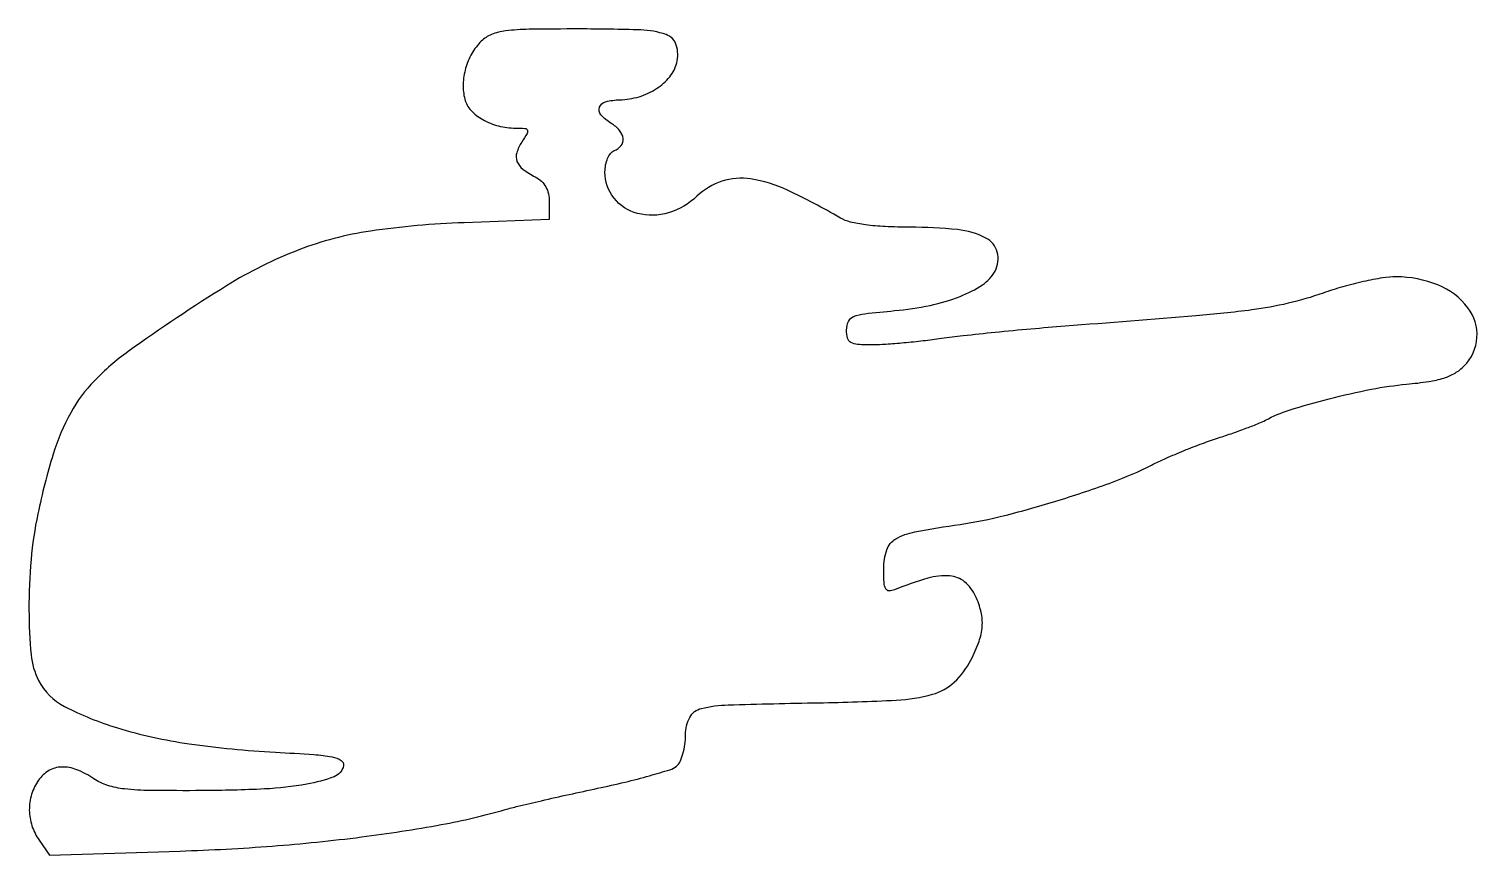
# Model space of a CAD drawing. Extents: x 0 to 234, y 0 to 133.
import ezdxf

# ---------------------------------------------------------------- set-up
doc = ezdxf.new("R2010")
doc.units = 0

msp = doc.modelspace()

# ---------------------------------------------------------------- linework, layer by layer
msp.add_lwpolyline([(73.025436, 131.025436, 0.067031), (71.509785, 129.038039, 0.060281), (70.507472, 126.6491, 0.060715), (70.108882, 124.107522, 0.070161), (70.367615, 121.671439, 0.127893), (71.34157, 119.889939, 0.074734), (73.265103, 118.375719, 0.066719), (75.801125, 117.349655, 0.062888), (78.570106, 117, -0.016986), (80.075165, 116.948856, -0.278893), (80.470631, 116.671337, -0.240054), (80.441689, 116.157465, -0.013147), (79.565508, 114.740323, 0.069069), (78.748996, 113.015439, 0.170262), (78.794705, 111.634553, 0.139069), (79.726232, 110.400871, 0.040766), (81.75, 109.11452, -0.064773), (82.745939, 108.412375, -0.07987), (83.448835, 107.521416, -0.075744), (83.861647, 106.415801, -0.051583), (84, 105.078298), (84, 102.226964), (70.25, 101.74027, 0.0274), (55.128902, 100.373123, 0.055338), (43.569961, 97.353601, 0.047755), (31.917637, 91.558424, 0.015886), (16.045115, 80.96018, 0.045815), (10.575122, 76.238933, 0.064805), (6.749114, 71.075901, 0.053683), (3.913786, 64.389286, 0.021616), (1.45056, 54.764972, 0.029787), (0.351805, 47.383992, 0.02318), (0.012084, 39.275055, 0.021973), (0.365573, 31.98031, 0.096521), (1.571129, 27.862453, 0.155468), (5.762103, 23.674139, 0.04564), (14.295531, 20.21226, 0.037765), (25.848975, 17.644622, 0.022897), (39.794286, 16.281955, -0.004297), (45.998857, 15.9079, -0.031162), (48.959777, 15.517449, -0.084893), (50.40749, 14.967904, -0.317264), (50.786331, 14.129022, -0.260548), (49.271045, 12.330067, -0.04636), (44.869306, 11.119589, -0.031885), (38.018453, 10.349309, -0.010843), (28, 10.083441, -0.003785), (19.623963, 10.106258, -0.024702), (15.423611, 10.357268, -0.050225), (12.730481, 10.929738, -0.068894), (10.5, 12, 0.051298), (7.71836, 13.45682, 0.101551), (5.276693, 13.89491, 0.126778), (3.219769, 13.30992, 0.10804), (1.556704, 11.777494, 0.078192), (0.436312, 9.4871, 0.077658), (0.06988, 6.957812, 0.076709), (0.492089, 4.410415, 0.073544), (1.664776, 2.068212), (3.329552, -0.308589), (24.414776, 0.339832, 0.011455), (39.289999, 1.138686, 0.012527), (53.674361, 2.605382, 0.013447), (66.581147, 4.603038, 0.025144), (76.868662, 7.019672, -0.011517), (78.946118, 7.567809, -0.002191), (82.753953, 8.46163, -0.002337), (87.210199, 9.465171, -0.002145), (91.80437, 10.456591, 0.007013), (96.239694, 11.45902, 0.009514), (100.212735, 12.496088, 0.006861), (103.489083, 13.466936, 0.098044), (104.55437, 14.045123, 0.111489), (105.114782, 14.773183, 0.038914), (105.5786, 16.01991, 0.036072), (105.894184, 17.528171, 0.03355), (106, 19.103393, -0.122716), (106.699615, 21.911011, -0.214938), (108.55852, 23.350562, -0.051895), (112.88463, 23.92411, -0.002481), (127.5, 24.262524, 0.007572), (140.011353, 24.679722, 0.056308), (145.878613, 25.632441, 0.119047), (149.38767, 27.597334, 0.088133), (152.080209, 31.157223, 0.031235), (153.38133, 34.156623, 0.068722), (153.900331, 36.596187, 0.076952), (153.712278, 38.906718, 0.048216), (152.828561, 41.476924, 0.114947), (151.062485, 43.769404, 0.153126), (148.636853, 44.742735, 0.091655), (145.11255, 44.370997, 0.024299), (139.75, 42.495294, -0.099583), (138.841816, 42.323875, -0.27842), (138.312972, 42.651793, -0.106636), (138.054812, 43.621462, -0.011933), (138, 45.917762, -0.081431), (138.493657, 48.928802, -0.182205), (139.939179, 50.696518, -0.085299), (143.023067, 51.838656, -0.009891), (150.319686, 53.051594, 0.025696), (157.484721, 54.476631, 0.013101), (166.322763, 56.95984, 0.013058), (174.913021, 59.866006, 0.02918), (181.231777, 62.61745, -0.013261), (183.573845, 63.727223, -0.007408), (186.477895, 64.959037, -0.007386), (189.453022, 66.118393, -0.011899), (192.023621, 67.007546, 0.006009), (194.364771, 67.786582, 0.006406), (196.636952, 68.605869, 0.00612), (198.572598, 69.359114, 0.029415), (199.641352, 69.865091, -0.049832), (203.465551, 71.488227, -0.013007), (209.893137, 73.307315, -0.013832), (216.75293, 74.85661, -0.025452), (222.416075, 75.675288, 0.013824), (225.992126, 76.10765, 0.039689), (228.427021, 76.670847, 0.055955), (230.221923, 77.469035, 0.063879), (231.708425, 78.617516, 0.183163), (233.765604, 83.186158, 0.180166), (232.296352, 88.00873, 0.134742), (227.452858, 91.696061, 0.095999), (220.72399, 93, 0.040305), (218.53773, 92.823478, 0.014287), (215.453017, 92.231167, 0.014073), (212.087711, 91.384678, 0.016092), (208.92433, 90.382695, -0.026796), (203.280951, 88.727185, -0.02596), (197.433032, 87.663876, -0.01147), (188.393395, 86.711071, -0.001219), (167.304472, 85.028021, 0.003003), (161.753477, 84.56507, 0.00267), (155.986317, 84.018129, 0.00268), (150.803114, 83.470552, 0.008245), (147.304472, 83.023455, -0.007323), (144.387908, 82.645279, -0.005939), (141.250376, 82.322801, -0.006006), (138.350318, 82.094589, -0.015465), (136.25, 82.019809, -0.014286), (133.771961, 82.079069, -0.115679), (132.687966, 82.394081, -0.205836), (132.164761, 83.079977, -0.061489), (132, 84.41468, -0.10759), (132.299927, 85.792386, -0.191982), (133.126022, 86.581864, -0.067344), (134.94429, 87.04402, -0.005725), (139.75, 87.540613, 0.028205), (145.485062, 88.395141, 0.042811), (150.312898, 89.835179, 0.051622), (153.941318, 91.717717, 0.125058), (155.962978, 93.930824, 0.18838), (156.32712, 96.976382, 0.213657), (154.502277, 99.259123, 0.094004), (149.905428, 100.620752, 0.024711), (142.202947, 101.014742, -0.011074), (138.230243, 101.109476, -0.021196), (135.053095, 101.39099, -0.026024), (132.608139, 101.842965, -0.07346), (131, 102.488055, 0.021365), (122.480822, 106.982114, 0.073178), (116.509626, 108.807025, 0.117304), (111.886808, 108.422299, 0.112003), (107.842584, 106, -0.11775), (103.261344, 103.326193, -0.138473), (98.252568, 103.23258, -0.161849), (94.46552, 105.699813, -0.169716), (93, 109.893011, -0.045886), (93.108095, 111.068403, -0.056246), (93.429364, 112.122682, -0.065461), (93.911606, 112.929198, -0.134491), (94.5, 113.361626, 0.134794), (95.601369, 114.172063, 0.197882), (95.926892, 115.313872, 0.151), (95.363857, 116.599701, 0.075163), (94, 117.767927, -0.067906), (92.348228, 119.141924, -0.280875), (92.108795, 120.362515, -0.246655), (93.102693, 121.257721, -0.057232), (95.405209, 121.570952, 0.068605), (98.495849, 122.062948, 0.070126), (101.313094, 123.371682, 0.076228), (103.459092, 125.280869, 0.111879), (104.59579, 127.525636, 0.138359), (104.512202, 130.400503, 0.237208), (102.880188, 132.084084, 0.07611), (98.77261, 132.84519, 0.007822), (88.877555, 133, 0.003562), (80.739085, 132.942022, 0.027426), (76.935898, 132.678858, 0.062603), (74.67141, 132.10313, 0.103211)], format="xyb", close=True)

doc.saveas('drawing.dxf')
